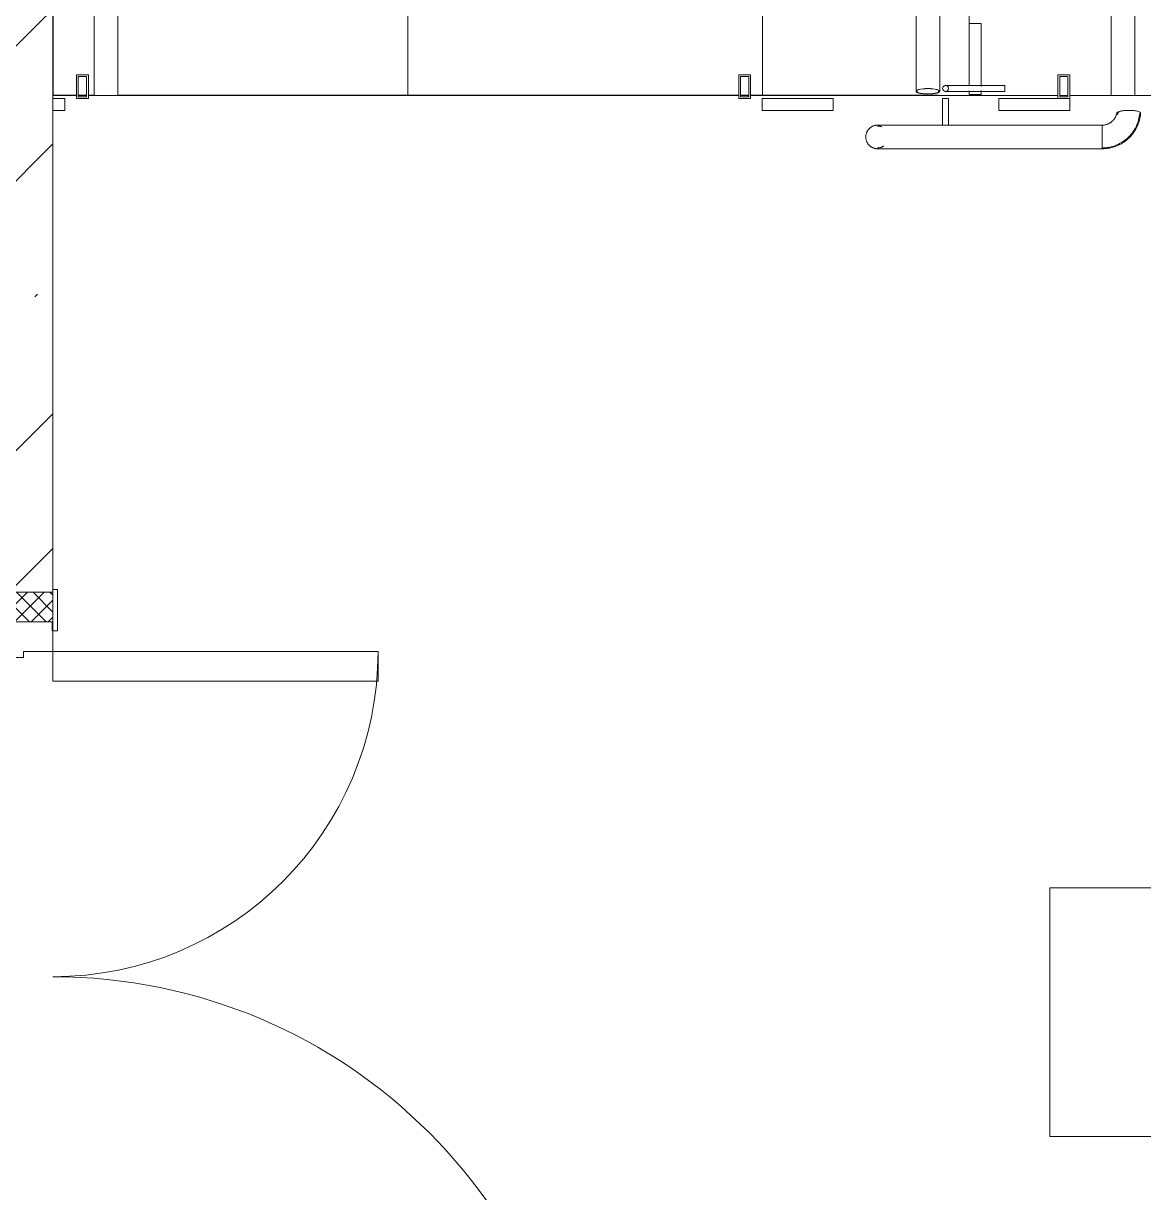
# Model space of a CAD drawing. Header units: millimetres. Extents: x -6467 to 106027, y -7090 to 195095.
# Drawn here: x 97659 to 99554, y 150540 to 152517 of the extents above; entities that cross this region are included whole.
import ezdxf

# ---------------------------------------------------------------- set-up
doc = ezdxf.new("R2010")
doc.units = ezdxf.units.MM
for name, color, linetype, lineweight in [('A-DOOR', 7, 'Continuous', 9), ('A-DOOR-2', 7, 'Continuous', 5), ('A-DOOR-FRAM', 7, 'Continuous', 9), ('A-DOOR-FRAM-2', 7, 'Continuous', 5), ('A-FLOR', 7, 'Continuous', 9), ('A-FLOR-IDEN', 7, 'Continuous', 9), ('A-WALL', 7, 'Continuous', 5), ('Ограждение', 7, 'Continuous', 9), ('Ограждение-1', 7, 'Continuous', 20)]:
    doc.layers.add(name, color=color, linetype=linetype, lineweight=lineweight)
doc.layers.add('S-STRS-1', color=7, linetype='Continuous', lineweight=9, true_color=0xaaaaaa)
doc.layers.add('S-STRS-2', color=7, linetype='Continuous', lineweight=5, true_color=0xbfbfbf)

# ---------------------------------------------------------------- blocks, each defined once
blk = doc.blocks.new('О_Элемент ограждения_Обод_Труба_ГОСТ 8645-68 - О_Элемент ограждения_Обод_Труба_ГОСТ 8645-68-V174-АИ_План этажа Радиаторы_3')
at = {"layer": 'Ограждение'}
for p, q in [((-3900, 20), (0, 20)), ((0, -20), (-3840, -20))]:
    blk.add_line(p, q, dxfattribs=at)
blk = doc.blocks.new('110_Дверь_СКБ_2Ст_Внутренняя1 - СОШ_Д-01_Дв_1650_1350_x2100h_Лестничная клетка _из коридора_ EIS60_90-25235720-АИ_План этажа Радиаторы_3')
at = {"layer": 'A-DOOR-2'}
h = blk.add_hatch(dxfattribs=at)
h.set_pattern_fill('FP_115', color=256, style=0, pattern_type=2)
h.set_pattern_definition([(135, (1501.41, 189.685), (-14.14214, -14.14214), []), (225, (1501.41, 189.685), (14.14214, -14.14214), [])])
h.paths.add_polyline_path([(837.5, 125), (787.5, 125), (787.5, -125), (837.5, -125)])
at = {"layer": 'A-DOOR-FRAM-2'}
h = blk.add_hatch(dxfattribs=at)
h.set_pattern_fill('FP_116', color=256, style=0, pattern_type=2)
h.set_pattern_definition([(45, (-621.384, 189.685), (-14.1421, 14.1421), []), (135, (-621.384, 189.685), (-14.1421, -14.1421), [])])
h.paths.add_polyline_path([(-762.5, 125), (-812.5, 125), (-812.5, -125), (-762.5, -125)])
at = {"layer": 'A-DOOR'}
for p, q in [((737.5, 1025), (687.5, 1025)), ((687.5, 1025), (687.5, 125)), ((737.5, 125), (737.5, 1025)), ((-712.5, 675), (-712.5, 125)), ((-662.5, 675), (-712.5, 675)), ((-662.5, 125), (-662.5, 675)), ((-712.5, 125), (-662.5, 125)), ((687.5, 125), (737.5, 125))]:
    blk.add_line(p, q, dxfattribs=at)
at = {"layer": 'A-DOOR-2'}
for centre, radius, start, end in [((737.5, 125), 900, 90, 180), ((-712.5, 125), 550, 360, 90)]:
    blk.add_arc(centre, radius, start, end, dxfattribs=at)
at = {"layer": 'A-DOOR-FRAM'}
for p, q in [((-747.5, 133), (-817.5, 133)), ((-817.5, 133), (-817.5, 125)), ((-817.5, 125), (-747.5, 125)), ((-762.5, 125), (-812.5, 125)), ((-812.5, 125), (-812.5, -125)), ((-712.5, 125), (-762.5, 125)), ((-762.5, 125), (-762.5, 45)), ((-762.5, -125), (-762.5, 125)), ((-747.5, 125), (-762.5, 125)), ((-762.5, 125), (-762.5, 124)), ((-762.5, 124), (-747.5, 124)), ((-747.5, 125), (-747.5, 133)), ((-747.5, 124), (-747.5, 125)), ((-712.5, 75), (-712.5, 125)), ((737.5, 125), (737.5, 75)), ((787.5, 125), (737.5, 125)), ((842.5, 133), (772.5, 133)), ((772.5, 133), (772.5, 125)), ((787.5, 125), (772.5, 125)), ((772.5, 125), (772.5, 124)), ((772.5, 125), (842.5, 125)), ((772.5, 124), (787.5, 124)), ((787.5, 45), (787.5, 125)), ((837.5, 125), (787.5, 125)), ((787.5, 125), (787.5, -125)), ((787.5, 124), (787.5, 125)), ((837.5, -125), (837.5, 125)), ((842.5, 125), (842.5, 133)), ((-702.5, 75), (-712.5, 75)), ((-702.5, 45), (-702.5, 75)), ((737.5, 75), (727.5, 75)), ((727.5, 75), (727.5, 45)), ((-762.5, 45), (-702.5, 45)), ((-747.5, 45), (-762.5, 45)), ((-762.5, 45), (-762.5, -125)), ((-747.5, -125), (-747.5, 45)), ((727.5, 45), (787.5, 45)), ((787.5, 45), (772.5, 45)), ((772.5, 45), (772.5, -125)), ((787.5, -125), (787.5, 45)), ((-747.5, -125), (-817.5, -125)), ((-817.5, -125), (-817.5, -133)), ((-817.5, -133), (-747.5, -133)), ((-812.5, -125), (-762.5, -125)), ((-762.5, -125), (-747.5, -125)), ((-747.5, -133), (-747.5, -125)), ((772.5, -125), (787.5, -125)), ((842.5, -125), (772.5, -125)), ((772.5, -125), (772.5, -133)), ((772.5, -133), (842.5, -133)), ((787.5, -125), (837.5, -125)), ((842.5, -133), (842.5, -125))]:
    blk.add_line(p, q, dxfattribs=at)
blk = doc.blocks.new('О_Элемент ограждения_Обод_Труба_ГОСТ 86451 - О_Элемент ограждения_Обод_Труба_ГОСТ 8645-68 2-V184-АИ_План этажа Радиаторы_3')
at = {"layer": 'Ограждение-1'}
for p, q in [((-20, -20), (-20, 20)), ((-20, 20), (0, 20)), ((0, 20), (0, -20)), ((-17, 17), (-17, -17)), ((-3, 17), (-17, 17)), ((-3, -17), (-3, 17)), ((-17, -17), (-3, -17)), ((0, -20), (-20, -20))]:
    blk.add_line(p, q, dxfattribs=at)
blk = doc.blocks.new('О_Полоса_Трапеция прямоугольная_Прокат_ГОСТ 1031 - Крепежная пластина-21430275-АИ_План этажа Радиаторы_3')
at = {"layer": 'Ограждение'}
for p, q in [((7645, 57135.9), (7625, 57135.9)), ((7625, 57135.9), (7625, 57015.9)), ((7645, 57035.9), (7645, 57135.9)), ((7625, 57015.9), (7645, 57015.9))]:
    blk.add_line(p, q, dxfattribs=at)
blk = doc.blocks.new('О_Элемент поручня_Площадочный_Двухуровневый_ГОСТ 8732-78 - О_Элемент поручня_Площадочный_Двухуровневый_ГОСТ 8732-78 2-26180260-АИ_План этажа Радиаторы_3')
at = {"layer": 'Ограждение'}
for p, q in [((320, 0), (0, 0)), ((0, 0), (0, -20)), ((0, -20), (0, -40)), ((0, -40), (320, -40))]:
    blk.add_line(p, q, dxfattribs=at)
at = {"layer": 'Ограждение', "flags": 128}
for points in [[(320, 0), (322.4, 0), (324.8, 0), (327.2, 0), (329.6, 0), (331.9, 0), (334.3, 0), (336.6, 0), (338.9, 0), (341.1, 0), (343.4, 0), (345.6, 0), (347.7, 0), (349.8, 0), (351.9, 0), (353.9, 0), (355.8, 0), (357.7, 0), (359.6, 0), (361.3, 0), (363, 0), (364.7, 0), (366.2, 0), (367.7, 0), (369.2, 0), (370.5, 0), (371.7, 0), (372.9, 0), (374, 0), (375, 0), (375.9, 0), (376.7, 0), (377.5, 0), (378.1, 0), (378.7, 0), (379.1, 0), (379.5, 0), (379.8, 0), (379.9, 0), (380, 0)], [(380, 0), (380, 0), (379.8, 0), (379.6, 0), (379.2, 0), (378.8, 0), (378.3, 0), (377.7, 0), (377, 0), (376.2, 0), (375.3, 0), (374.3, 0), (373.2, 0), (372.1, 0), (370.8, 0), (369.5, 0), (368.1, 0), (366.7, 0), (365.1, 0), (363.5, 0), (361.8, 0), (360, 0), (358.2, 0), (356.3, 0), (354.4, 0), (352.4, 0), (350.4, 0), (348.3, 0), (346.1, 0), (344, 0), (341.7, 0), (339.5, 0), (337.2, 0), (334.9, 0), (332.6, 0), (330.2, 0), (327.8, 0), (325.4, 0), (323, 0), (320.6, 0), (320, 0)], [(380, -1.5), (379.3, -1.5), (378.5, -1.6), (377.8, -1.6), (377.1, -1.7), (376.3, -1.9), (375.6, -2), (374.9, -2.2), (374.2, -2.4), (373.5, -2.7), (372.8, -3), (372.1, -3.3), (371.5, -3.6), (370.8, -3.9), (370.2, -4.3), (369.6, -4.7)], [(380, 0), (380.8, 0), (381.6, -0.1), (382.4, -0.1), (383.2, -0.3), (384, -0.4), (384.8, -0.6), (385.5, -0.8), (386.3, -1), (387, -1.3), (387.8, -1.6), (388.5, -1.9), (389.2, -2.3), (389.9, -2.6), (390.6, -3.1), (391.3, -3.5), (391.9, -4), (392.6, -4.4), (393.2, -5), (393.8, -5.5), (394.3, -6.1), (394.9, -6.7), (395.4, -7.3), (395.9, -7.9), (396.4, -8.5), (396.8, -9.2), (397.2, -9.9), (397.6, -10.6), (398, -11.3), (398.3, -12), (398.6, -12.8), (398.9, -13.5), (399.2, -14.3), (399.4, -15), (399.6, -15.8), (399.7, -16.6), (399.8, -17.4), (399.9, -18.2), (400, -19), (400, -19.8), (400, -20)], [(373.3, -37.2), (374, -37.5), (374.7, -37.7), (375.4, -37.9), (376.1, -38.1), (376.9, -38.2), (377.6, -38.3), (378.3, -38.4), (379.1, -38.5), (379.8, -38.5), (380, -38.5)], [(400, -20), (400, -20.8), (399.9, -21.6), (399.9, -22.4), (399.7, -23.2), (399.6, -24), (399.4, -24.8), (399.2, -25.5), (399, -26.3), (398.7, -27), (398.4, -27.8), (398.1, -28.5), (397.7, -29.2), (397.4, -29.9), (396.9, -30.6), (396.5, -31.3), (396, -31.9), (395.6, -32.6), (395, -33.2), (394.5, -33.8), (393.9, -34.3), (393.3, -34.9), (392.7, -35.4), (392.1, -35.9), (391.5, -36.4), (390.8, -36.8), (390.1, -37.2), (389.4, -37.6), (388.7, -38), (388, -38.3), (387.2, -38.6), (386.5, -38.9), (385.7, -39.2), (385, -39.4), (384.2, -39.6), (383.4, -39.7), (382.6, -39.8), (381.8, -39.9), (381, -40), (380.2, -40), (380, -40)], [(380, -40), (380, -40), (379.8, -40), (379.6, -40), (379.2, -40), (378.8, -40), (378.3, -40), (377.7, -40), (377, -40), (376.2, -40), (375.3, -40), (374.3, -40), (373.2, -40), (372.1, -40), (370.8, -40), (369.5, -40), (368.1, -40), (366.7, -40), (365.1, -40), (363.5, -40), (361.8, -40), (360, -40), (358.2, -40), (356.3, -40), (354.4, -40), (352.4, -40), (350.4, -40), (348.3, -40), (346.1, -40), (344, -40), (341.7, -40), (339.5, -40), (337.2, -40), (334.9, -40), (332.6, -40), (330.2, -40), (327.8, -40), (325.4, -40), (323, -40), (320.6, -40), (320, -40)], [(320, -40), (322.4, -40), (324.8, -40), (327.2, -40), (329.6, -40), (331.9, -40), (334.3, -40), (336.6, -40), (338.9, -40), (341.1, -40), (343.4, -40), (345.6, -40), (347.7, -40), (349.8, -40), (351.9, -40), (353.9, -40), (355.8, -40), (357.7, -40), (359.6, -40), (361.3, -40), (363, -40), (364.7, -40), (366.2, -40), (367.7, -40), (369.2, -40), (370.5, -40), (371.7, -40), (372.9, -40), (374, -40), (375, -40), (375.9, -40), (376.7, -40), (377.5, -40), (378.1, -40), (378.7, -40), (379.1, -40), (379.5, -40), (379.8, -40), (379.9, -40), (380, -40)]]:
    blk.add_lwpolyline(points, dxfattribs=at)
blk = doc.blocks.new('О_Полоса_Трапеция прямоугольная_Прокат_ГОСТ 1031 - Крепежная пластина-V103-АИ_План этажа Радиаторы_3')
at = {"layer": 'Ограждение'}
for p, q in [((7645, 57535.9), (7625, 57535.9)), ((7625, 57535.9), (7625, 57415.9)), ((7645, 57415.9), (7645, 57535.9)), ((7625, 57415.9), (7645, 57415.9))]:
    blk.add_line(p, q, dxfattribs=at)
blk = doc.blocks.new('О_Кронштейн_Форма Г_Круг_ГОСТ 25902 - О_Кронштейн_Форма Г_Круг_ГОСТ 2590-2006-V139-АИ_План этажа Радиаторы_3')
at = {"layer": 'Ограждение'}
for p, q in [((-105, 130.9), (-145, 130.9)), ((-145, 120.9), (-105, 120.9)), ((-105, 125.9), (-105, 130.9)), ((-105, 120.9), (-105, 125.9))]:
    blk.add_line(p, q, dxfattribs=at)
at = {"layer": 'Ограждение', "flags": 128}
for points in [[(-150.2, 130.9), (-149.2, 130.9), (-148.3, 130.9), (-147.3, 130.9), (-146.3, 130.9), (-145.3, 130.9), (-145, 130.9)], [(-145, 120.9), (-146, 120.9), (-147, 120.9), (-148, 120.9), (-149, 120.9), (-150, 120.9)]]:
    blk.add_lwpolyline(points, dxfattribs=at)
blk = doc.blocks.new('О_Кронштейн_Форма Г_Круг_ГОСТ 25902 - О_Кронштейн_Форма Г_Круг_ГОСТ 2590-2006-V104-АИ_План этажа Радиаторы_3')
at = {"layer": 'Ограждение'}
for p, q in [((7645, 57230.9), (7605, 57230.9)), ((7605, 57220.9), (7645, 57220.9)), ((7645, 57230.2), (7645, 57230.9)), ((7645, 57220.9), (7645, 57221.5))]:
    blk.add_line(p, q, dxfattribs=at)
at = {"layer": 'Ограждение', "flags": 128}
for points in [[(7599.8, 57230.9), (7600.8, 57230.9), (7601.7, 57230.9), (7602.7, 57230.9), (7603.7, 57230.9), (7604.7, 57230.9), (7605, 57230.9)], [(7605, 57220.9), (7604, 57220.9), (7603, 57220.9), (7602, 57220.9), (7601, 57220.9), (7600, 57220.9)]]:
    blk.add_lwpolyline(points, dxfattribs=at)
blk = doc.blocks.new('О_Элемент поручня_Загиб_Труба_ГОСТ 87321 - О_Элемент поручня_Загиб_Труба_ГОСТ 8732-78 2-21430281-АИ_План этажа Радиаторы_3')
at = {"layer": 'Ограждение', "flags": 128}
for points in [[(7560, 56960.9), (7560.1, 56958.3), (7560.2, 56955.7), (7560.5, 56953.1), (7560.8, 56950.5), (7561.3, 56948), (7561.9, 56945.4), (7562.5, 56942.9), (7563.3, 56940.4), (7564.2, 56938), (7565.1, 56935.6), (7566.2, 56933.2), (7567.3, 56930.9), (7568.6, 56928.6), (7569.9, 56926.4), (7571.4, 56924.2), (7572.9, 56922.1), (7574.5, 56920), (7576.1, 56918), (7577.9, 56916.1), (7579.7, 56914.3), (7581.6, 56912.5), (7583.6, 56910.8), (7585.6, 56909.2), (7587.7, 56907.6), (7589.9, 56906.2), (7592.1, 56904.8), (7594.4, 56903.6), (7596.7, 56902.4), (7599, 56901.3), (7601.4, 56900.3), (7603.9, 56899.4), (7606.4, 56898.6), (7608.9, 56897.9), (7611.4, 56897.3), (7614, 56896.8), (7616.5, 56896.4), (7619.1, 56896.1), (7620.3, 56896.1)], [(7620.3, 56936.3), (7619.3, 56936.5), (7618.3, 56936.8), (7617.4, 56937.1), (7616.4, 56937.4), (7615.5, 56937.8), (7614.6, 56938.2), (7613.7, 56938.6), (7612.8, 56939.1), (7611.9, 56939.6), (7611.1, 56940.1), (7610.3, 56940.7), (7609.5, 56941.3), (7608.7, 56941.9), (7608, 56942.6), (7607.2, 56943.3), (7606.6, 56944), (7605.9, 56944.8), (7605.3, 56945.5), (7604.7, 56946.3), (7604.1, 56947.2), (7603.6, 56948), (7603.1, 56948.9), (7602.6, 56949.8), (7602.2, 56950.7), (7601.8, 56951.6), (7601.4, 56952.5), (7601.1, 56953.5), (7600.8, 56954.4), (7600.6, 56955.4), (7600.4, 56956.4), (7600.2, 56957.4), (7600.1, 56958.4), (7600, 56959.4), (7600, 56960.4), (7600, 56960.9)], [(7584.5, 56911.9), (7586.5, 56910.4), (7588.6, 56908.9), (7590.7, 56907.4), (7592.9, 56906.1), (7595.1, 56904.9), (7597.3, 56903.7), (7599.6, 56902.7), (7602, 56901.7)]]:
    blk.add_lwpolyline(points, dxfattribs=at)
at = {"layer": 'Ограждение'}
for points, knots in [([(7620.3, 56936.3), (7619.7, 56936.4), (7619.1, 56936.1), (7618.4, 56935.1), (7618.3, 56934.9), (7618.2, 56934.8)], [-1, -1, -1, -1, -0.7857143, -0.7321429, -0.7142857, -0.7142857, -0.7142857, -0.7142857]), ([(7620.3, 56934.8), (7620.9, 56934.7), (7621.8, 56933.7), (7622.7, 56931.4), (7623, 56930.4), (7623, 56930.2)], [-1, -1, -1, -1, -0.8611111, -0.7916667, -0.7777778, -0.7777778, -0.7777778, -0.7777778])]:
    blk.add_open_spline(points, degree=3, knots=knots, dxfattribs=at)
for points in [[(7618.8, 56934), (7619.3, 56934.6), (7619.8, 56934.9), (7620.3, 56934.8)], [(7623.9, 56928.5), (7623.7, 56929.7), (7623.2, 56931.8), (7622.3, 56934.2), (7621.3, 56935.8), (7620.6, 56936.3), (7620.3, 56936.3)], [(7619.2, 56896.6), (7619.6, 56896.3), (7619.9, 56896.1), (7620.3, 56896.1)], [(7620.3, 56896.1), (7620.6, 56896), (7621, 56896.2), (7621.3, 56896.5)]]:
    blk.add_open_spline(points, degree=3, dxfattribs=at)
blk = doc.blocks.new('О_Элемент ограждения_Обод_Труба_ГОСТ 86451 - О_Элемент ограждения_Обод_Труба_ГОСТ 8645-68 2-21430283-АИ_План этажа Радиаторы_3')
at = {"layer": 'Ограждение-1'}
for p, q in [((-1140, 20), (-1120, 20)), ((-1140, -20), (-1140, 20)), ((-1120, 20), (-1120, -20)), ((-20, -20), (-20, 20)), ((-20, 20), (0, 20)), ((0, 20), (0, -20)), ((-1137, 17), (-1137, -17)), ((-1123, 17), (-1137, 17)), ((-1123, -17), (-1123, 17)), ((-17, 17), (-17, -17)), ((-3, 17), (-17, 17)), ((-3, -17), (-3, 17)), ((-1137, -17), (-1123, -17)), ((-17, -17), (-3, -17)), ((-1120, -20), (-1140, -20)), ((0, -20), (-20, -20))]:
    blk.add_line(p, q, dxfattribs=at)
blk = doc.blocks.new('О_Полоса_Трапеция прямоугольная_Прокат_ГОСТ 1031 - Крепежная пластина-V185-АИ_План этажа Радиаторы_3')
at = {"layer": 'Ограждение'}
for p, q in [((97620, 49776), (97600, 49776)), ((97620, 49756), (97620, 49776)), ((97600, 49756), (97620, 49756))]:
    blk.add_line(p, q, dxfattribs=at)
blk = doc.blocks.new('О_Элемент поручня_Загиб_Труба_ГОСТ 87321 - О_Элемент поручня_Загиб_Труба_ГОСТ 8732-78 2-V106-АИ_План этажа Радиаторы_3')
at = {"layer": 'Ограждение'}
blk.add_line((7600, 56960.9), (7560, 56960.9), dxfattribs=at)
at = {"layer": 'Ограждение', "flags": 128}
for points in [[(7560, 56960.9), (7560.1, 56958.3), (7560.2, 56955.7), (7560.5, 56953.1), (7560.8, 56950.5), (7561.3, 56948), (7561.9, 56945.4), (7562.5, 56942.9), (7563.3, 56940.4), (7564.2, 56938), (7565.1, 56935.6), (7566.2, 56933.2), (7567.3, 56930.9), (7568.6, 56928.6), (7569.9, 56926.4), (7571.4, 56924.2), (7572.9, 56922.1), (7574.5, 56920), (7576.1, 56918), (7577.9, 56916.1), (7579.7, 56914.3), (7581.6, 56912.5), (7583.6, 56910.8), (7585.6, 56909.2), (7587.7, 56907.6), (7589.9, 56906.2), (7592.1, 56904.8), (7594.4, 56903.6), (7596.7, 56902.4), (7599, 56901.3), (7601.4, 56900.3), (7603.9, 56899.4), (7606.4, 56898.6), (7608.9, 56897.9), (7611.4, 56897.3), (7614, 56896.8), (7616.5, 56896.4), (7619.1, 56896.1), (7620.3, 56896.1)], [(7561.5, 56960.9), (7561.6, 56958.3), (7561.7, 56955.8), (7562, 56953.3), (7562.3, 56950.8), (7562.8, 56948.3), (7563.3, 56945.8), (7564, 56943.3), (7564.7, 56940.9), (7565.6, 56938.5), (7566.5, 56936.2), (7567.5, 56933.8), (7568.7, 56931.6), (7569.9, 56929.3), (7571.2, 56927.1), (7572.6, 56925), (7574.1, 56923), (7575.6, 56921), (7577.3, 56919), (7579, 56917.1), (7580.8, 56915.3), (7582.6, 56913.6), (7584.5, 56911.9), (7586.5, 56910.4), (7588.6, 56908.9), (7590.7, 56907.4), (7592.9, 56906.1), (7595.1, 56904.9), (7597.3, 56903.7), (7599.6, 56902.7), (7602, 56901.7), (7604.4, 56900.8), (7606.8, 56900), (7609.2, 56899.4), (7611.7, 56898.8), (7614.2, 56898.3), (7616.7, 56897.9), (7619.2, 56897.6), (7620.3, 56897.6)], [(7620.3, 56936.3), (7619.3, 56936.5), (7618.3, 56936.8), (7617.4, 56937.1), (7616.4, 56937.4), (7615.5, 56937.8), (7614.6, 56938.2), (7613.7, 56938.6), (7612.8, 56939.1), (7611.9, 56939.6), (7611.1, 56940.1), (7610.3, 56940.7), (7609.5, 56941.3), (7608.7, 56941.9), (7608, 56942.6), (7607.2, 56943.3), (7606.6, 56944), (7605.9, 56944.8), (7605.3, 56945.5), (7604.7, 56946.3), (7604.1, 56947.2), (7603.6, 56948), (7603.1, 56948.9), (7602.6, 56949.8), (7602.2, 56950.7), (7601.8, 56951.6), (7601.4, 56952.5), (7601.1, 56953.5), (7600.8, 56954.4), (7600.6, 56955.4), (7600.4, 56956.4), (7600.2, 56957.4), (7600.1, 56958.4), (7600, 56959.4), (7600, 56960.4), (7600, 56960.9)]]:
    blk.add_lwpolyline(points, dxfattribs=at)
at = {"layer": 'Ограждение'}
for points, knots in [([(7620.3, 56936.3), (7619.7, 56936.4), (7619.1, 56936.1), (7618.4, 56935.1), (7618.3, 56934.9), (7618.2, 56934.8)], [-1, -1, -1, -1, -0.7857143, -0.7321429, -0.7142857, -0.7142857, -0.7142857, -0.7142857]), ([(7625, 56915.9), (7625, 56918.2), (7624.9, 56921.6), (7624.4, 56925.7), (7623.9, 56928.9), (7623.2, 56931.8), (7622.3, 56934.2), (7621.3, 56935.8), (7620.6, 56936.3), (7620.3, 56936.3)], [-1, -1, -1, -1, -0.785714, -0.678571, -0.571429, -0.428571, -0.285714, -0.142857, 0, 0, 0, 0]), ([(7620.3, 56934.8), (7620.9, 56934.7), (7621.8, 56933.7), (7622.7, 56931.4), (7623, 56930.4), (7623, 56930.2)], [-1, -1, -1, -1, -0.8611111, -0.7916667, -0.7777778, -0.7777778, -0.7777778, -0.7777778]), ([(7620.3, 56896.1), (7620.8, 56896), (7621.8, 56896.7), (7623.1, 56899.5), (7624, 56903.2), (7624.6, 56907), (7624.9, 56911.3), (7625, 56914.3), (7625, 56915.9)], [-1, -1, -1, -1, -0.785714, -0.571429, -0.428571, -0.285714, -0.142857, 0, 0, 0, 0])]:
    blk.add_open_spline(points, degree=3, knots=knots, dxfattribs=at)
for points in [[(7618.8, 56934), (7619.3, 56934.6), (7619.8, 56934.9), (7620.3, 56934.8)], [(7619.2, 56896.6), (7619.6, 56896.3), (7619.9, 56896.1), (7620.3, 56896.1)]]:
    blk.add_open_spline(points, degree=3, dxfattribs=at)
blk = doc.blocks.new('О_Элемент поручня_Маршевый_Труба_ГОСТ 8732-78 - О_Элемент поручня_Маршевый_Труба_ГОСТ 8732-78-26169632-АИ_План этажа Радиаторы_3')
at = {"layer": 'Ограждение'}
for p, q in [((-13.2, 40), (-3902.6, 40)), ((-3902.6, 0), (-13.2, 0))]:
    blk.add_line(p, q, dxfattribs=at)
at = {"layer": 'Ограждение', "flags": 128}
for points in [[(-3907.3, 20), (-3907.2, 24.5), (-3906.9, 28.7), (-3906.3, 32.5), (-3905.6, 35.6), (-3904.7, 38), (-3903.7, 39.5), (-3902.6, 40)], [(-3902.6, 40), (-3901.6, 39.5), (-3900.6, 38), (-3899.7, 35.6), (-3898.9, 32.5), (-3898.4, 28.7), (-3898, 24.5), (-3897.9, 20)], [(-3902.6, 0), (-3903.7, 0.5), (-3904.7, 2), (-3905.6, 4.4), (-3906.3, 7.5), (-3906.9, 11.3), (-3907.2, 15.5), (-3907.3, 20)], [(-3901.1, 37.3), (-3902.1, 38.4), (-3903.1, 38.4), (-3904.2, 37.3), (-3905.1, 35.2), (-3905.9, 32.3), (-3906.5, 28.6), (-3906.9, 24.4), (-3907, 20)], [(-3907, 20), (-3906.9, 15.6), (-3906.5, 11.4), (-3905.9, 7.7), (-3905.1, 4.8), (-3904.2, 2.7), (-3903.1, 1.6), (-3902.1, 1.6), (-3901.1, 2.7)], [(-3897.9, 20), (-3898, 15.5), (-3898.4, 11.3), (-3898.9, 7.5), (-3899.7, 4.4), (-3900.6, 2), (-3901.6, 0.5), (-3902.6, 0)], [(-3898.2, 20), (-3898.4, 24.4), (-3898.7, 28.6), (-3899.3, 32.3), (-3900.1, 35.2)], [(-3900.1, 4.8), (-3899.3, 7.7), (-3898.7, 11.4), (-3898.4, 15.6), (-3898.2, 20)]]:
    blk.add_lwpolyline(points, dxfattribs=at)
blk = doc.blocks.new('О_Элемент поручня_Маршевый_Труба_ГОСТ 8732-78 - О_Элемент поручня_Маршевый_Труба_ГОСТ 8732-78-26169633-АИ_План этажа Радиаторы_3')
at = {"layer": 'Ограждение'}
for p, q in [((-3902.1, 38.4), (-3903.1, 38.4)), ((-3903.1, 1.6), (-3902.1, 1.6))]:
    blk.add_line(p, q, dxfattribs=at)
at = {"layer": 'Ограждение', "flags": 128}
for points in [[(-3907.3, 20), (-3907.2, 24.5), (-3906.9, 28.7), (-3906.3, 32.5), (-3905.6, 35.6), (-3904.7, 38), (-3903.7, 39.5), (-3902.6, 40)], [(-3902.6, 0), (-3903.7, 0.5), (-3904.7, 2), (-3905.6, 4.4), (-3906.3, 7.5), (-3906.9, 11.3), (-3907.2, 15.5), (-3907.3, 20)]]:
    blk.add_lwpolyline(points, dxfattribs=at)
blk = doc.blocks.new('О_Полоса_Трапеция прямоугольная_Прокат_ГОСТ 103-2006 - Крепежная пластина-V153-АИ_План этажа Радиаторы_3')
at = {"layer": 'Ограждение'}
for p, q in [((97485.8, 83880.7), (97480, 83880.7)), ((97480, 83880.7), (97480, 83860.7)), ((97600, 83880.7), (97494.3, 83880.7)), ((97600, 83860.7), (97600, 83880.7)), ((97480, 83860.7), (97486.5, 83860.7)), ((97493.5, 83860.7), (97600, 83860.7))]:
    blk.add_line(p, q, dxfattribs=at)
blk = doc.blocks.new('О_Кронштейн_Форма Г_Круг_ГОСТ 2590-2006 - О_Кронштейн_Форма Г_Круг_ГОСТ 2590-2006-V149-АИ_План этажа Радиаторы_3')
at = {"layer": 'Ограждение'}
for p, q in [((99385, 83820.7), (99385, 83895.7)), ((99395, 83895.7), (99395, 83820.7)), ((99385, 83820.7), (99390, 83820.7)), ((99390, 83820.7), (99395, 83820.7))]:
    blk.add_line(p, q, dxfattribs=at)
at = {"layer": 'Ограждение', "flags": 128}
for points in [[(99385, 83895.7), (99385, 83912.1), (99385, 83920.4), (99385, 83920.7)], [(99395, 83920.7), (99395, 83914.6), (99395, 83899.2), (99395, 83895.7)]]:
    blk.add_lwpolyline(points, dxfattribs=at)
at = {"layer": 'Ограждение'}
for start, end in [(90, 270), (270, 90)]:
    blk.add_arc((99390, 83920.7), 5, start, end, dxfattribs=at)
blk = doc.blocks.new('О_Кронштейн_Форма Г_Круг_ГОСТ 2590-2006 - О_Кронштейн_Форма Г_Круг_ГОСТ 2590-2006-V152-АИ_План этажа Радиаторы_3')
at = {"layer": 'Ограждение'}
for p, q in [((98385, 83820.7), (98385, 83895.7)), ((98395, 83895.7), (98395, 83820.7)), ((98385, 83820.7), (98385.2, 83820.7)), ((98394.8, 83820.7), (98395, 83820.7))]:
    blk.add_line(p, q, dxfattribs=at)
at = {"layer": 'Ограждение', "flags": 128}
for points in [[(98385, 83895.7), (98385, 83912.1), (98385, 83920.4), (98385, 83920.7)], [(98395, 83920.7), (98395, 83914.6), (98395, 83899.2), (98395, 83895.7)]]:
    blk.add_lwpolyline(points, dxfattribs=at)
at = {"layer": 'Ограждение'}
for start, end in [(150, 195), (225, 240), (285, 45)]:
    blk.add_arc((98390, 83920.7), 5, start, end, dxfattribs=at)
blk = doc.blocks.new('О_Элемент поручня_Пристенный_Двухуровневый_Труба_ГОСТ 87321 - О_Элемент поручня_Пристенный_Двухуровневый_Труба_ГОСТ 8732-78 2-26130338-АИ_План этажа Радиаторы_3')
at = {"layer": 'Ограждение'}
for p, q in [((-279.6, 40), (-4480, 40)), ((-4480, 0), (-279.6, 0))]:
    blk.add_line(p, q, dxfattribs=at)
blk = doc.blocks.new('AAR_СКБ_Марка_Перекрытия_1 мм - Марка пола-27961726-АИ_План этажа Радиаторы_3')
at = {"layer": 'A-FLOR-IDEN'}
for p, q in [((2.7235, 2.1011), (-2.6898, 2.1011)), ((-2.6898, 2.1011), (-2.6898, 0)), ((2.7235, 0), (2.7235, 2.1011)), ((-2.6898, 0), (2.7235, 0))]:
    blk.add_line(p, q, dxfattribs=at)

msp = doc.modelspace()

# ---------------------------------------------------------------- hatches: boundary and pattern name
at = {"layer": 'A-WALL'}
h = msp.add_hatch(dxfattribs=at)
h.set_pattern_fill('FP_1', color=256, style=0, pattern_type=2)
h.set_pattern_definition([(45, (109.45, 102614.03), (-228.0985, 228.0985), []), (45, (337.55, 102614.03), (-228.0985, 228.0985), [403.225, -80.645, 6.706, -73.939])])
h.paths.add_polyline_path([(97709.4, 149695.1), (97709.4, 149905.1), (97459.4, 149905.1), (97459.4, 149695.1)])
h.paths.add_polyline_path([(97459.4, 151555.1), (97709.4, 151555.1), (97709.4, 157795.1), (97459.4, 157795.1), (97459.4, 151560.1)])
at = {"layer": 'S-STRS-2'}
h = msp.add_hatch(dxfattribs=at)
h.set_pattern_fill('FP_136', color=256, style=0, pattern_type=2)
h.set_pattern_definition([(270, (97709.45, 152395.1), (600, 4e-14), []), (0, (97709.45, 152395.1), (0, 600), [])])
h.paths.add_polyline_path([(99189.4, 152398), (99172.2, 152400.9), (99169.4, 152406.7), (99169.4, 152695.1), (97819.4, 152695.1), (97819.4, 152395.1), (98869.4, 152395.1), (98869.4, 152430.1), (98889.4, 152430.1), (98889.4, 152395.1), (99189.4, 152395.1)])
h.paths.add_polyline_path([(99193.9, 152395.1), (99259.4, 152397.1), (99259.4, 152402.3), (99244.4, 152403.6), (99244.4, 152412), (99259.4, 152412), (99259.4, 152695.1), (99209.4, 152695.1), (99207.5, 152401.6), (99201.7, 152399.1), (99189.5, 152395.1), (99193.9, 152395.1)])
h.paths.add_polyline_path([(97769.4, 152395.1), (97779.4, 152395.1), (97779.4, 152695.1), (97709.4, 152695.1), (97709.4, 152395.1), (97749.4, 152395.1), (97749.4, 152430.1), (97769.4, 152430.1), (97769.4, 152410.1)])
h.paths.add_polyline_path([(98886.4, 152395.1), (98886.4, 152427.1), (98872.4, 152427.1), (98874.4, 152395.1)])
h.paths.add_polyline_path([(97752.4, 152395.1), (97766.4, 152395.1), (97766.4, 152427.1), (97752.4, 152427.1)])
h.paths.add_polyline_path([(99229.2, 152402.2), (99233.2, 152411.5), (99235.4, 152409.6), (99235.3, 152403.2), (99230.1, 152402.3)])
h.paths.add_polyline_path([(99220.7, 152402.3), (99214.4, 152407.1), (99215.9, 152410.7), (99223.1, 152405.4), (99221.4, 152403.2)])

# ---------------------------------------------------------------- linework, layer by layer
at = {"layer": 'A-FLOR'}
for p, q in [((97749.4, 152395.1), (97709.4, 152395.1)), ((97766.4, 152395.1), (97752.3, 152395.1)), ((98869.9, 152395.1), (97769, 152395.1)), ((98886.6, 152395.1), (98872.4, 152395.1)), ((99409.9, 152395.1), (98889.4, 152395.1)), ((99426.6, 152395.1), (99412.4, 152395.1)), ((100999.4, 152395.1), (99429.4, 152395.1))]:
    msp.add_line(p, q, dxfattribs=at)
at = {"layer": 'A-WALL'}
msp.add_line((97709.4, 151560.1), (97709.4, 157795.1), dxfattribs=at)
at = {"layer": 'S-STRS-1'}
msp.add_line((99259.4, 152517.1), (99259.4, 152695.1), dxfattribs=at)

# ---------------------------------------------------------------- block references
at = {"layer": 'A-DOOR-2', "rotation": 269.9999999999999}
msp.add_blockref('110_Дверь_СКБ_2Ст_Внутренняя1 - СОШ_Д-01_Дв_1650_1350_x2100h_Лестничная клетка _из коридора_ EIS60_90-25235720-АИ_План этажа Радиаторы_3', (97584.4, 150742.6), dxfattribs=at)
at = {"layer": 'A-FLOR-IDEN', "xscale": 199.9999999999999, "yscale": 199.9999999999999, "zscale": 199.9999999999999}
msp.add_blockref('AAR_СКБ_Марка_Перекрытия_1 мм - Марка пола-27961726-АИ_План этажа Радиаторы_3', (99933.7, 150635.1), dxfattribs=at)
at = {"layer": 'Ограждение'}
for name, p, rotation in [('О_Элемент поручня_Пристенный_Двухуровневый_Труба_ГОСТ 87321 - О_Элемент поручня_Пристенный_Двухуровневый_Труба_ГОСТ 8732-78 2-26130338-АИ_План этажа Радиаторы_3', (97779.4, 152115.4), 269.9999999999999), ('О_Элемент поручня_Маршевый_Труба_ГОСТ 8732-78 - О_Элемент поручня_Маршевый_Труба_ГОСТ 8732-78-26169632-АИ_План этажа Радиаторы_3', (99209.4, 156305), 89.99999999999925), ('О_Элемент ограждения_Обод_Труба_ГОСТ 8645-68 - О_Элемент ограждения_Обод_Труба_ГОСТ 8645-68-V174-АИ_План этажа Радиаторы_3', (99519.4, 152395.1), 269.9999999999994), ('О_Полоса_Трапеция прямоугольная_Прокат_ГОСТ 103-2006 - Крепежная пластина-V153-АИ_План этажа Радиаторы_3', (183140.1, 54917.1), 89.99999999999962), ('О_Кронштейн_Форма Г_Круг_ГОСТ 2590-2006 - О_Кронштейн_Форма Г_Круг_ГОСТ 2590-2006-V149-АИ_План этажа Радиаторы_3', (183140.1, 53017.1), 89.99999999999962), ('О_Кронштейн_Форма Г_Круг_ГОСТ 2590-2006 - О_Кронштейн_Форма Г_Круг_ГОСТ 2590-2006-V152-АИ_План этажа Радиаторы_3', (183140.1, 54017.1), 89.99999999999962), ('О_Элемент поручня_Маршевый_Труба_ГОСТ 8732-78 - О_Элемент поручня_Маршевый_Труба_ГОСТ 8732-78-26169633-АИ_План этажа Радиаторы_3', (99209.4, 156305), 89.99999999999925), ('О_Полоса_Трапеция прямоугольная_Прокат_ГОСТ 1031 - Крепежная пластина-V103-АИ_План этажа Радиаторы_3', (156445.3, 144745.1), 90.00000000000006), ('О_Кронштейн_Форма Г_Круг_ГОСТ 25902 - О_Кронштейн_Форма Г_Круг_ГОСТ 2590-2006-V139-АИ_План этажа Радиаторы_3', (99345.3, 152495.1), 90.00000000000006), ('О_Кронштейн_Форма Г_Круг_ГОСТ 25902 - О_Кронштейн_Форма Г_Круг_ГОСТ 2590-2006-V104-АИ_План этажа Радиаторы_3', (156445.3, 144745.1), 90.00000000000006), ('О_Полоса_Трапеция прямоугольная_Прокат_ГОСТ 1031 - Крепежная пластина-21430275-АИ_План этажа Радиаторы_3', (156445.3, 144745.1), 90.00000000000006), ('О_Элемент поручня_Загиб_Труба_ГОСТ 87321 - О_Элемент поручня_Загиб_Труба_ГОСТ 8732-78 2-V106-АИ_План этажа Радиаторы_3', (156445.3, 144745.1), 90.00000000000006), ('О_Элемент поручня_Загиб_Труба_ГОСТ 87321 - О_Элемент поручня_Загиб_Труба_ГОСТ 8732-78 2-21430281-АИ_План этажа Радиаторы_3', (156445.3, 144745.1), 90.00000000000006), ('О_Элемент поручня_Площадочный_Двухуровневый_ГОСТ 8732-78 - О_Элемент поручня_Площадочный_Двухуровневый_ГОСТ 8732-78 2-26180260-АИ_План этажа Радиаторы_3', (99484.4, 152305.1), 180)]:
    msp.add_blockref(name, p, dxfattribs=dict(at, rotation=rotation))
for name, p in [('О_Элемент ограждения_Обод_Труба_ГОСТ 86451 - О_Элемент ограждения_Обод_Труба_ГОСТ 8645-68 2-21430283-АИ_План этажа Радиаторы_3', (98889.4, 152410.1)), ('О_Элемент ограждения_Обод_Труба_ГОСТ 86451 - О_Элемент ограждения_Обод_Труба_ГОСТ 8645-68 2-V184-АИ_План этажа Радиаторы_3', (99429.4, 152410.1)), ('О_Полоса_Трапеция прямоугольная_Прокат_ГОСТ 1031 - Крепежная пластина-V185-АИ_План этажа Радиаторы_3', (109.4, 102614)), ('О_Полоса_Трапеция прямоугольная_Прокат_ГОСТ 1031 - Крепежная пластина-V185-АИ_План этажа Радиаторы_3', (109.4, 102614))]:
    msp.add_blockref(name, p, dxfattribs=at)

doc.saveas('drawing.dxf')
